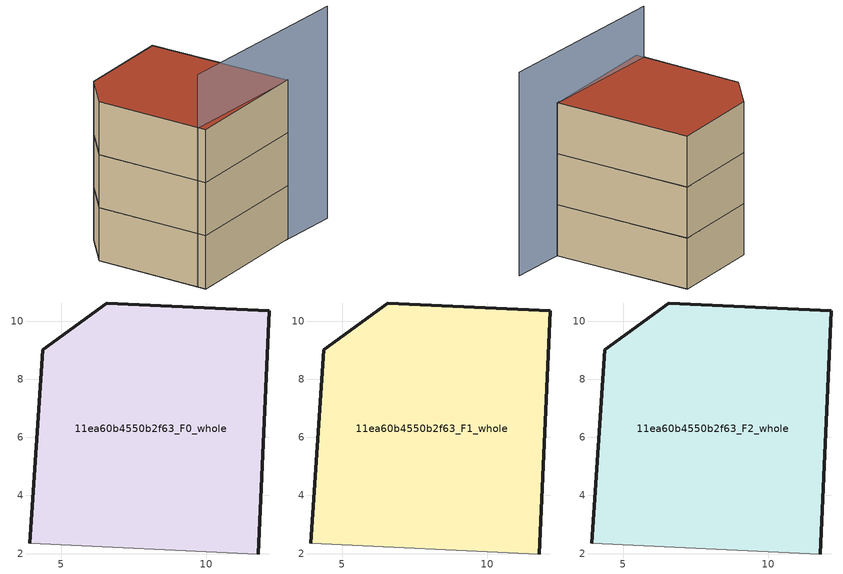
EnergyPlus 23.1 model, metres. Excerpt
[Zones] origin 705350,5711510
11ea60b4550b2f63_F0_whole
 floor ground (EU_floor_Construction): 11.79,1.99 12.18,10.37 6.57,10.63 4.38,9.03 3.92,2.36 z0
 wall outside (EU_wall_Construction): 3.92,2.36 4.38,9.03 6.57,10.63 12.18,10.37 11.79,1.99 z0:3
 wall adiabatic (EU_wall_Construction): 11.79,1.99 3.92,2.36 z0:3
11ea60b4550b2f63_F1_whole
 floor to 11ea60b4550b2f63_F0_whole (EU_floor_Construction): 11.78,1.99 12.17,10.37 6.57,10.63 4.38,9.03 3.92,2.36 z3
 wall outside (EU_wall_Construction): 3.92,2.36 4.38,9.03 6.57,10.63 12.18,10.37 11.79,1.99 z3:6
 wall adiabatic (EU_wall_Construction): 11.79,1.99 3.92,2.36 z3:6
11ea60b4550b2f63_F2_whole
 floor to 11ea60b4550b2f63_F1_whole (EU_floor_Construction): 11.78,1.99 12.17,10.37 6.57,10.63 4.38,9.03 3.92,2.36 z6
 wall outside (EU_wall_Construction): 3.92,2.36 4.38,9.03 6.57,10.63 12.18,10.37 11.79,1.99 z6:9
 wall adiabatic (EU_wall_Construction): 11.79,1.99 3.92,2.36 z6:9
 roof outside (EU_roof_Construction): 12.18,10.37 11.79,1.99 3.92,2.36 4.38,9.03 6.57,10.63 z9
shading: 3.97,2.85 15.2,1.61 z0:12
[Building]
EU S2 Campaign: North Axis=0; Terrain=City; Solar Distribution=FullExterior
[Site:Location]
London: Latitude=51.5; Longitude=-0.5; Time Zone=0; Elevation=25
[SizingPeriod:WeatherFileDays]
AnnualSizingPeriod: Begin Month=1; Begin Day of Month=1; End Month=12; End Day of Month=31; Day of Week for Start Day=Monday; Use Weather File Daylight Saving Period=No; Use Weather File Rain and Snow Indicators=No
[MATERIAL]
EU_InternalMass_Material: Roughness=MediumRough; Thickness=0.1; Conductivity=1; Density=1800; Specific Heat=900; Thermal Absorptance=0.9; Solar Absorptance=0.7; Visible Absorptance=0.7
[MATERIAL:NOMASS] Roughness=MediumRough; Thermal Absorptance=0.9; Solar Absorptance=0.7; Visible Absorptance=0.7
Name | Thermal Resistance
EU_wall_NoMass | 1.04674
EU_roof_NoMass | 4.32442
EU_floor_NoMass | 2.04616
[CONSTRUCTION]
EU_wall_Construction: EU_wall_NoMass
EU_roof_Construction: EU_roof_NoMass
EU_floor_Construction: EU_floor_NoMass
EU_InternalMass_Construction: EU_InternalMass_Material
[ZONE] Type=1; Multiplier=1; Ceiling Height=autocalculate; Floor Area=autocalculate; Part of Total Floor Area=Yes
Name | Volume
11ea60b4550b2f63_F0_whole | 190.514
11ea60b4550b2f63_F1_whole; 11ea60b4550b2f63_F2_whole | 190.515
[INTERNALMASS] Construction=EU_InternalMass_Construction; Surface Area=63.505
Name | Zone or ZoneList
11ea60b4550b2f63_F0_whole_EU_InternalMass | 11ea60b4550b2f63_F0_whole
11ea60b4550b2f63_F1_whole_EU_InternalMass | 11ea60b4550b2f63_F1_whole
11ea60b4550b2f63_F2_whole_EU_InternalMass | 11ea60b4550b2f63_F2_whole
[OTHEREQUIPMENT] Fuel Type=Electricity; Design Level Calculation Method=Watts/Area; Power per Zone Floor Area=1; Fraction Latent=0; Fraction Radiant=0; Fraction Lost=0; Carbon Dioxide Generation Rate=0; EndUse Subcategory=EU_Step8_InternalGains
Name | Zone or ZoneList or Space or SpaceList | Schedule
EU_Step8_InternalGain_11ea60b4550b2f63_F0_whole_f000 | 11ea60b4550b2f63_F0_whole | EU_Step8_GainSchedule_11ea60b4550b2f63_F0_whole_f000
EU_Step8_InternalGain_11ea60b4550b2f63_F1_whole_f000 | 11ea60b4550b2f63_F1_whole | EU_Step8_GainSchedule_11ea60b4550b2f63_F1_whole_f000
EU_Step8_InternalGain_11ea60b4550b2f63_F2_whole_f000 | 11ea60b4550b2f63_F2_whole | EU_Step8_GainSchedule_11ea60b4550b2f63_F2_whole_f000
[ZONEVENTILATION:DESIGNFLOWRATE] Schedule=EU_AlwaysOn; Design Flow Rate Calculation Method=AirChanges/Hour; Air Changes per Hour=0.488719; Ventilation Type=Natural; Fan Pressure Rise=0; Fan Total Efficiency=1; Constant Term Coefficient=1; Temperature Term Coefficient=0; Velocity Term Coefficient=0; Velocity Squared Term Coefficient=0; Minimum Indoor Temperature=-100; Maximum Indoor Temperature=100; Delta Temperature=-100; Minimum Outdoor Temperature=-100; Maximum Outdoor Temperature=100; Maximum Wind Speed=40
Name | Zone or ZoneList or Space or SpaceList
EU_ConstantAir_11ea60b4550b2f63_F0_whole | 11ea60b4550b2f63_F0_whole
EU_ConstantAir_11ea60b4550b2f63_F1_whole | 11ea60b4550b2f63_F1_whole
EU_ConstantAir_11ea60b4550b2f63_F2_whole | 11ea60b4550b2f63_F2_whole
[HVACTEMPLATE:THERMOSTAT] Constant Heating Setpoint=20; Constant Cooling Setpoint=50
EU_HeatOnly_11ea60b4550b2f63_F0_whole; EU_HeatOnly_11ea60b4550b2f63_F1_whole; EU_HeatOnly_11ea60b4550b2f63_F2_whole
[HVACTEMPLATE:ZONE:IDEALLOADSAIRSYSTEM] System Availability Schedule=EU_AlwaysOn; Maximum Heating Supply Air Temperature=50; Minimum Cooling Supply Air Temperature=13; Maximum Heating Supply Air Humidity Ratio=0.0156; Minimum Cooling Supply Air Humidity Ratio=0.0077; Heating Limit=NoLimit; Cooling Limit=NoLimit; Heating Availability Schedule=EU_AlwaysOn; Cooling Availability Schedule=EU_CoolingOff; Dehumidification Control Type=ConstantSensibleHeatRatio; Cooling Sensible Heat Ratio=0.7; Dehumidification Setpoint=60; Humidification Control Type=None; Humidification Setpoint=30; Outdoor Air Method=None; Outdoor Air Flow Rate per Person=0.00944; Outdoor Air Flow Rate per Zone Floor Area=0; Outdoor Air Flow Rate per Zone=0; Demand Controlled Ventilation Type=None; Outdoor Air Economizer Type=NoEconomizer; Heat Recovery Type=None; Sensible Heat Recovery Effectiveness=0.7; Latent Heat Recovery Effectiveness=0.65
Name | Template Thermostat
11ea60b4550b2f63_F0_whole | EU_HeatOnly_11ea60b4550b2f63_F0_whole
11ea60b4550b2f63_F1_whole | EU_HeatOnly_11ea60b4550b2f63_F1_whole
11ea60b4550b2f63_F2_whole | EU_HeatOnly_11ea60b4550b2f63_F2_whole
[SIZING:ZONE] Zone Cooling Design Supply Air Temperature Input Method=SupplyAirTemperature; Zone Cooling Design Supply Air Temperature=13; Zone Heating Design Supply Air Temperature Input Method=SupplyAirTemperature; Zone Heating Design Supply Air Temperature=50; Zone Cooling Design Supply Air Humidity Ratio=0.008; Zone Heating Design Supply Air Humidity Ratio=0.008; Cooling Design Air Flow Method=DesignDay; Cooling Design Air Flow Rate=0; Cooling Minimum Air Flow per Zone Floor Area=0.000762; Cooling Minimum Air Flow=0; Cooling Minimum Air Flow Fraction=0.2; Heating Design Air Flow Method=DesignDay; Heating Design Air Flow Rate=0; Heating Maximum Air Flow per Zone Floor Area=0.002032; Heating Maximum Air Flow=0.141576; Heating Maximum Air Flow Fraction=0.3; Account for Dedicated Outdoor Air System=No; Dedicated Outdoor Air System Control Strategy=NeutralSupplyAir; Dedicated Outdoor Air Low Setpoint Temperature for Design=autosize; Dedicated Outdoor Air High Setpoint Temperature for Design=autosize; Zone Load Sizing Method=Sensible Load Only No Latent Load; Zone Latent Cooling Design Supply Air Humidity Ratio Input Method=HumidityRatioDifference; Zone Cooling Design Supply Air Humidity Ratio Difference=0.005; Zone Latent Heating Design Supply Air Humidity Ratio Input Method=HumidityRatioDifference; Zone Humidification Design Supply Air Humidity Ratio Difference=0.005
11ea60b4550b2f63_F0_whole; 11ea60b4550b2f63_F1_whole; 11ea60b4550b2f63_F2_whole
[SCHEDULE:CONSTANT]
Name | Hourly Value
EU_AlwaysOn | 1
EU_CoolingOff | 0
[SCHEDULE:FILE] Column Number=1; Rows to Skip at Top=0; Number of Hours of Data=8760; Column Separator=Comma; Interpolate to Timestep=No; Minutes per Item=60; Adjust Schedule for Daylight Savings=Yes
Name | File
EU_Step8_GainSchedule_11ea60b4550b2f63_F0_whole_f000 | ../../schedules/11ea60b4550b2f63/11ea60b4550b2f63_F0_whole_f000_gain.csv
EU_Step8_GainSchedule_11ea60b4550b2f63_F1_whole_f000 | ../../schedules/11ea60b4550b2f63/11ea60b4550b2f63_F1_whole_f000_gain.csv
EU_Step8_GainSchedule_11ea60b4550b2f63_F2_whole_f000 | ../../schedules/11ea60b4550b2f63/11ea60b4550b2f63_F2_whole_f000_gain.csv
